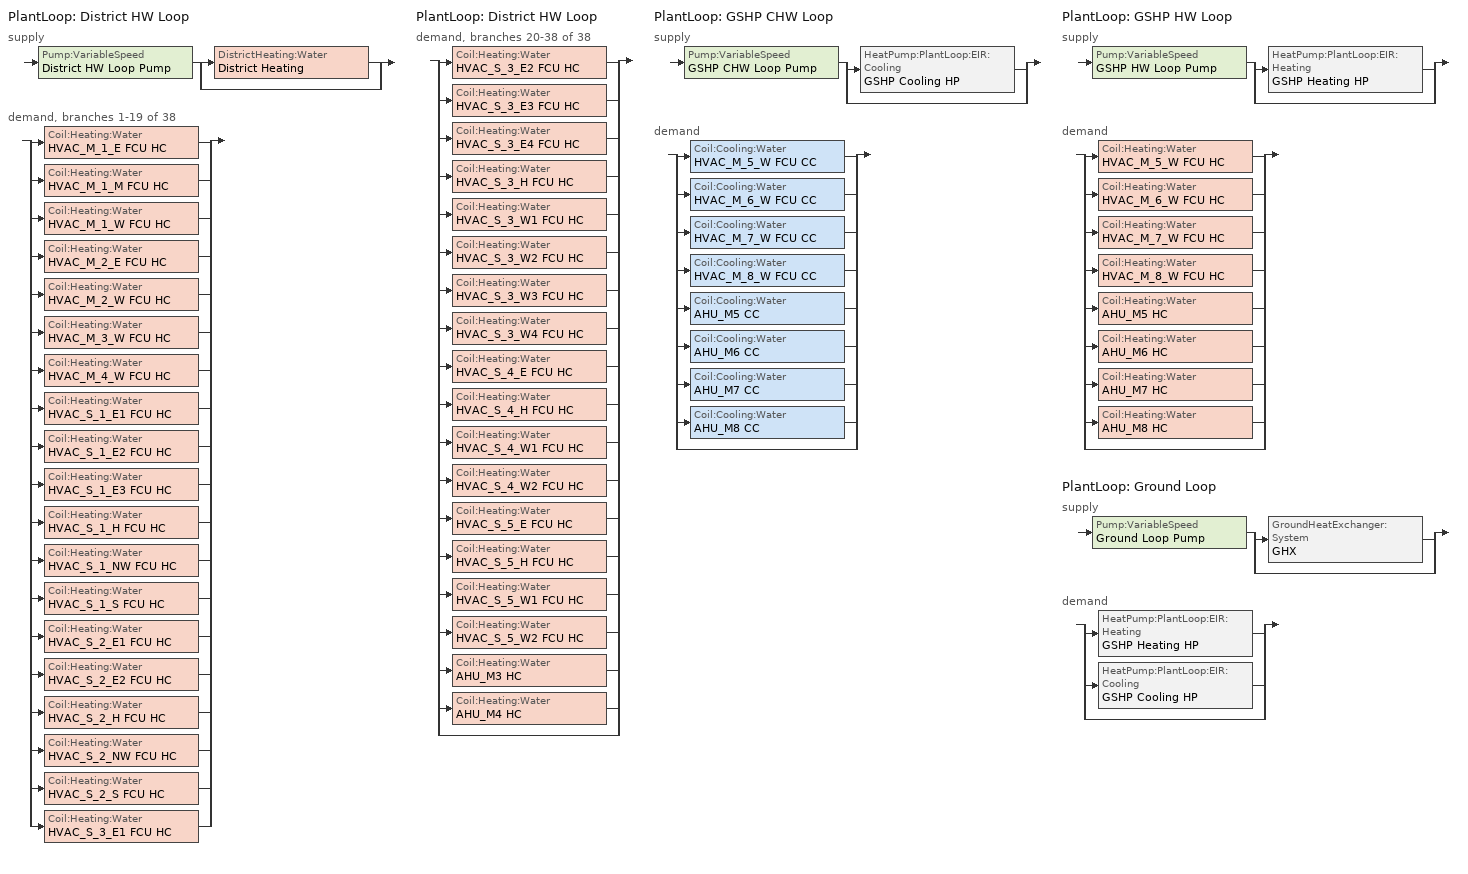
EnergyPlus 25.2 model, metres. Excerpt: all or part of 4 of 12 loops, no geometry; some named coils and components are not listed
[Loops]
PlantLoop 'District HW Loop'
 supply: Pump:VariableSpeed 'District HW Loop Pump' > split
  | DistrictHeating:Water 'District Heating'
  | bypass
 demand, branches 1-19 of 38: split
  | Coil:Heating:Water 'HVAC_M_1_E FCU HC'
  | Coil:Heating:Water 'HVAC_M_1_M FCU HC'
  | Coil:Heating:Water 'HVAC_M_1_W FCU HC'
  | Coil:Heating:Water 'HVAC_M_2_E FCU HC'
  | Coil:Heating:Water 'HVAC_M_2_W FCU HC'
  | Coil:Heating:Water 'HVAC_M_3_W FCU HC'
  | Coil:Heating:Water 'HVAC_M_4_W FCU HC'
  | Coil:Heating:Water 'HVAC_S_1_E1 FCU HC'
  | Coil:Heating:Water 'HVAC_S_1_E2 FCU HC'
  | Coil:Heating:Water 'HVAC_S_1_E3 FCU HC'
  | Coil:Heating:Water 'HVAC_S_1_H FCU HC'
  | Coil:Heating:Water 'HVAC_S_1_NW FCU HC'
  | Coil:Heating:Water 'HVAC_S_1_S FCU HC'
  | Coil:Heating:Water 'HVAC_S_2_E1 FCU HC'
  | Coil:Heating:Water 'HVAC_S_2_E2 FCU HC'
  | Coil:Heating:Water 'HVAC_S_2_H FCU HC'
  | Coil:Heating:Water 'HVAC_S_2_NW FCU HC'
  | Coil:Heating:Water 'HVAC_S_2_S FCU HC'
  | Coil:Heating:Water 'HVAC_S_3_E1 FCU HC'
PlantLoop 'District HW Loop'
 demand, branches 20-38 of 38: split
  | Coil:Heating:Water 'HVAC_S_3_E2 FCU HC'
  | Coil:Heating:Water 'HVAC_S_3_E3 FCU HC'
  | Coil:Heating:Water 'HVAC_S_3_E4 FCU HC'
  | Coil:Heating:Water 'HVAC_S_3_H FCU HC'
  | Coil:Heating:Water 'HVAC_S_3_W1 FCU HC'
  | Coil:Heating:Water 'HVAC_S_3_W2 FCU HC'
  | Coil:Heating:Water 'HVAC_S_3_W3 FCU HC'
  | Coil:Heating:Water 'HVAC_S_3_W4 FCU HC'
  | Coil:Heating:Water 'HVAC_S_4_E FCU HC'
  | Coil:Heating:Water 'HVAC_S_4_H FCU HC'
  | Coil:Heating:Water 'HVAC_S_4_W1 FCU HC'
  | Coil:Heating:Water 'HVAC_S_4_W2 FCU HC'
  | Coil:Heating:Water 'HVAC_S_5_E FCU HC'
  | Coil:Heating:Water 'HVAC_S_5_H FCU HC'
  | Coil:Heating:Water 'HVAC_S_5_W1 FCU HC'
  | Coil:Heating:Water 'HVAC_S_5_W2 FCU HC'
  | Coil:Heating:Water 'AHU_M3 HC'
  | Coil:Heating:Water 'AHU_M4 HC'
  | bypass
PlantLoop 'GSHP CHW Loop'
 supply: Pump:VariableSpeed 'GSHP CHW Loop Pump' > split
  | HeatPump:PlantLoop:EIR:Cooling 'GSHP Cooling HP'
  | bypass
 demand: split
  | Coil:Cooling:Water 'HVAC_M_5_W FCU CC'
  | Coil:Cooling:Water 'HVAC_M_6_W FCU CC'
  | Coil:Cooling:Water 'HVAC_M_7_W FCU CC'
  | Coil:Cooling:Water 'HVAC_M_8_W FCU CC'
  | Coil:Cooling:Water 'AHU_M5 CC'
  | Coil:Cooling:Water 'AHU_M6 CC'
  | Coil:Cooling:Water 'AHU_M7 CC'
  | Coil:Cooling:Water 'AHU_M8 CC'
  | bypass
PlantLoop 'GSHP HW Loop'
 supply: Pump:VariableSpeed 'GSHP HW Loop Pump' > split
  | HeatPump:PlantLoop:EIR:Heating 'GSHP Heating HP'
  | bypass
 demand: split
  | Coil:Heating:Water 'HVAC_M_5_W FCU HC'
  | Coil:Heating:Water 'HVAC_M_6_W FCU HC'
  | Coil:Heating:Water 'HVAC_M_7_W FCU HC'
  | Coil:Heating:Water 'HVAC_M_8_W FCU HC'
  | Coil:Heating:Water 'AHU_M5 HC'
  | Coil:Heating:Water 'AHU_M6 HC'
  | Coil:Heating:Water 'AHU_M7 HC'
  | Coil:Heating:Water 'AHU_M8 HC'
  | bypass
PlantLoop 'Ground Loop'
 supply: Pump:VariableSpeed 'Ground Loop Pump' > split
  | GroundHeatExchanger:System 'GHX'
  | bypass
 demand: split
  | HeatPump:PlantLoop:EIR:Heating 'GSHP Heating HP'
  | HeatPump:PlantLoop:EIR:Cooling 'GSHP Cooling HP'
  | bypass
[Coil:Cooling:Water] Availability schedule=Always On Discrete; Design air flow rate=Autosize; Design inlet air humidity ratio=Autosize; Design inlet air temperature=Autosize; Design inlet water temperature=Autosize; Design outlet air humidity ratio=Autosize; Design outlet air temperature=Autosize; Design water flow rate=Autosize; Heat exchanger configuration=CrossFlow; Type of analysis=SimpleAnalysis
HVAC_M_5_W FCU CC; HVAC_M_6_W FCU CC; HVAC_M_7_W FCU CC; HVAC_M_8_W FCU CC
[Coil:Heating:Water] Availability schedule=Always On Discrete; Maximum water flow rate=Autosize; Performance input method=UFactorTimesAreaAndDesignWaterFlowRate; Rated capacity=Autosize; Rated inlet air temperature=16.6; Rated inlet water temperature=82.2; Rated outlet air temperature=32.2; Rated outlet water temperature=71.1; Rated ratio for air and water convection=0.5; U factor times area value=Autosize
HVAC_M_1_E FCU HC; HVAC_M_1_M FCU HC; HVAC_M_1_W FCU HC; HVAC_M_2_E FCU HC; HVAC_M_2_W FCU HC; HVAC_M_3_W FCU HC; HVAC_M_4_W FCU HC; HVAC_M_5_W FCU HC; HVAC_M_6_W FCU HC; HVAC_M_7_W FCU HC; HVAC_M_8_W FCU HC; HVAC_S_1_E1 FCU HC; HVAC_S_1_E2 FCU HC; HVAC_S_1_E3 FCU HC; HVAC_S_1_H FCU HC; HVAC_S_1_NW FCU HC; HVAC_S_1_S FCU HC; HVAC_S_2_E1 FCU HC; HVAC_S_2_E2 FCU HC; HVAC_S_2_H FCU HC; HVAC_S_2_NW FCU HC; HVAC_S_2_S FCU HC; HVAC_S_3_E1 FCU HC; HVAC_S_3_E2 FCU HC; HVAC_S_3_E3 FCU HC; HVAC_S_3_E4 FCU HC; HVAC_S_3_H FCU HC; HVAC_S_3_W1 FCU HC; HVAC_S_3_W2 FCU HC; HVAC_S_3_W3 FCU HC; HVAC_S_3_W4 FCU HC; HVAC_S_4_E FCU HC; HVAC_S_4_H FCU HC; HVAC_S_4_W1 FCU HC; HVAC_S_4_W2 FCU HC; HVAC_S_5_E FCU HC; HVAC_S_5_H FCU HC; HVAC_S_5_W1 FCU HC; HVAC_S_5_W2 FCU HC
[DesignSpecification:OutdoorAir]
189.1-2009 - Office - OpenOffice - CZ4-8 Ventilation: Outdoor air flow air changes per hour=0; Outdoor air flow per person=0.00943895; Outdoor air flow per zone=0; Outdoor air flow per zone floor area=0; Outdoor air method=Sum
[DistrictHeating:Water]
District Heating: Nominal capacity=Autosize
[Fan:SystemModel] Availability schedule=Always On Discrete; Design electric power consumption=Autosize; Design maximum air flow rate=Autosize; Design pressure rise=75; Electric power minimum flow rate fraction=0; Fan total efficiency=0.7; Motor efficiency=0.9; Motor in air stream fraction=1; Speed control method=Discrete
HVAC_M_5_W FCU Fan; HVAC_M_6_W FCU Fan; HVAC_M_7_W FCU Fan; HVAC_M_8_W FCU Fan
[HeatPump:PlantLoop:EIR:Cooling]
GSHP Cooling HP: Capacity modifier function of temperature curve=GSHP Clg CapFT; Companion heat pump=GSHP Heating HP; Condenser type=WaterSource; Electric input to output ratio modifier function of part load ratio curve=GSHP EIRPLR; Electric input to output ratio modifier function of temperature curve=GSHP Clg EIRFT; Heat recovery reference flow rate=Autosize; Load side reference flow rate=Autosize; Reference capacity=Autosize; Reference coefficient of performance=5; Source side reference flow rate=Autosize
[HeatPump:PlantLoop:EIR:Heating]
GSHP Heating HP: Capacity modifier function of temperature curve=GSHP Htg CapFT; Companion heat pump=GSHP Cooling HP; Condenser type=WaterSource; Electric input to output ratio modifier function of part load ratio curve=GSHP EIRPLR; Electric input to output ratio modifier function of temperature curve=GSHP Htg EIRFT; Heat recovery reference flow rate=Autosize; Load side reference flow rate=Autosize; Reference capacity=Autosize; Reference coefficient of performance=4; Source side reference flow rate=Autosize
[PlantEquipmentList]
District HW Loop Equipment List: District Heating, DistrictHeating:Water
GSHP CHW Loop Equipment List: GSHP Cooling HP, HeatPump:PlantLoop:EIR:Cooling
GSHP HW Loop Equipment List: GSHP Heating HP, HeatPump:PlantLoop:EIR:Heating
Ground Loop Equipment List: GHX, GroundHeatExchanger:System
[PlantEquipmentOperation:CoolingLoad]
GSHP CHW Loop Operation: Load range 1 lower limit=0; Load range 1 upper limit=1000000000; Range 1 equipment list=GSHP CHW Loop Equipment List
[PlantEquipmentOperation:HeatingLoad] Load range 1 lower limit=0; Load range 1 upper limit=1000000000
Name | Range 1 equipment list
District HW Loop Operation | District HW Loop Equipment List
GSHP HW Loop Operation | GSHP HW Loop Equipment List
[PlantEquipmentOperation:Uncontrolled]
Ground Loop Operation: Equipment list=Ground Loop Equipment List
[PlantEquipmentOperationSchemes]
Name | Control scheme 1 | Control scheme 1 schedule
District HW Loop Operation Schemes | District HW Loop Operation | Always On Discrete
GSHP CHW Loop Operation Schemes | GSHP CHW Loop Operation | Cooling Season Sch
GSHP HW Loop Operation Schemes | GSHP HW Loop Operation | Heating Season Sch
Ground Loop Operation Schemes | Ground Loop Operation | Always On Discrete
[PlantLoop] Fluid type=Water; Load distribution scheme=Optimal; Maximum loop flow rate=Autosize; Maximum loop temperature=100; Minimum loop flow rate=0; Plant loop volume=Autocalculate
Name | Minimum loop temperature | Plant equipment operation scheme
District HW Loop | -10 | District HW Loop Operation Schemes
GSHP CHW Loop | 5 | GSHP CHW Loop Operation Schemes
GSHP HW Loop | -10 | GSHP HW Loop Operation Schemes
Ground Loop | 0 | Ground Loop Operation Schemes
[Pump:VariableSpeed] Design maximum flow rate=Autosize; Design minimum flow rate=0; Design power consumption=Autosize; Design pump head=179352; Fraction of motor inefficiencies to fluid stream=0; Motor efficiency=0.9; Pump control type=Intermittent; Coefficient 1 of the part load performance curve=0; Coefficient 2 of the part load performance curve=1; Coefficient 3 of the part load performance curve=0; Coefficient 4 of the part load performance curve=0
District HW Loop Pump; GSHP CHW Loop Pump; GSHP HW Loop Pump; Ground Loop Pump
[SetpointManager:Scheduled] Control variable=Temperature
Name | Schedule | Setpoint node or nodelist
District HW Loop Setpoint Manager | District HW Temp Sch | District HW Loop Supply Outlet
GSHP CHW Loop Setpoint Manager | CHW Temp Sch | GSHP CHW Loop Supply Outlet
GSHP HW Loop Setpoint Manager | GSHP HW Temp Sch | GSHP HW Loop Supply Outlet
Ground Loop Setpoint Manager | Ground Loop Temp Sch | Ground Loop Supply Outlet
[Sizing:Plant]
Name | Design loop exit temperature | Loop design temperature difference | Loop type
GSHP HW Loop | 45 | 5 | Heating
GSHP CHW Loop | 7 | 5 | Cooling
District HW Loop | 80 | 20 | Heating
Ground Loop | 20 | 5 | Condenser
[Sizing:Zone] Cooling design air flow method=DesignDay; Cooling design air flow rate=0; Cooling minimum air flow=0; Cooling minimum air flow fraction=0; Cooling minimum air flow per zone floor area=0.000762; Design specification outdoor air object=189.1-2009 - Office - OpenOffice - CZ4-8 Ventilation; Heating design air flow method=DesignDay; Heating design air flow rate=0; Heating maximum air flow=0.141576; Heating maximum air flow fraction=0.3; Heating maximum air flow per zone floor area=0.002032; Zone cooling design supply air humidity ratio=0.0085; Zone cooling design supply air temperature=14; Zone cooling design supply air temperature difference=11.11; Zone cooling design supply air temperature input method=SupplyAirTemperature; Zone heating design supply air humidity ratio=0.008; Zone heating design supply air temperature=45; Zone heating design supply air temperature difference=11.11; Zone heating design supply air temperature input method=SupplyAirTemperature
HVAC_M_5_W; HVAC_M_6_W; HVAC_M_7_W; HVAC_M_8_W
[ThermostatSetpoint:DualSetpoint]
Office Dual Setpoint: Cooling setpoint temperature schedule=Large Office ClgSetp; Heating setpoint temperature schedule=Large Office HtgSetp
[ZoneControl:Thermostat] Control 1=Office Dual Setpoint; Control type schedule=Dual Setpoint Control Type Sch
Name | Zone or zonelist
HVAC_M_5_W Thermostat | HVAC_M_5_W
HVAC_M_6_W Thermostat | HVAC_M_6_W
HVAC_M_7_W Thermostat | HVAC_M_7_W
HVAC_M_8_W Thermostat | HVAC_M_8_W
[Zone equipment]
HVAC_M_5_W: HVAC_M_5_W FCU
HVAC_M_6_W: HVAC_M_6_W FCU
HVAC_M_7_W: HVAC_M_7_W FCU
HVAC_M_8_W: HVAC_M_8_W FCU
[ZoneHVAC:FourPipeFanCoil] Availability schedule=Always On Discrete; Capacity control method=CyclingFan; Cooling convergence tolerance=0.001; Heating convergence tolerance=0.001; Low speed supply air flow ratio=0.33; Maximum cold water flow rate=Autosize; Maximum hot water flow rate=Autosize; Maximum outdoor air flow rate=Autosize; Maximum supply air flow rate=Autosize; Medium speed supply air flow ratio=0.66; Minimum cold water flow rate=0; Minimum hot water flow rate=0
Name | Cooling coil | Heating coil | Supply air fan
HVAC_M_5_W FCU | HVAC_M_5_W FCU CC | HVAC_M_5_W FCU HC | HVAC_M_5_W FCU Fan
HVAC_M_6_W FCU | HVAC_M_6_W FCU CC | HVAC_M_6_W FCU HC | HVAC_M_6_W FCU Fan
HVAC_M_7_W FCU | HVAC_M_7_W FCU CC | HVAC_M_7_W FCU HC | HVAC_M_7_W FCU Fan
HVAC_M_8_W FCU | HVAC_M_8_W FCU CC | HVAC_M_8_W FCU HC | HVAC_M_8_W FCU Fan
[Curve:QuadLinear] Maximum value of x=40; Maximum value of y=100; Maximum value of z=100; Minimum value of y=0; Minimum value of z=0; Coefficient5 z=0
Name | Maximum value of w | Minimum value of w | Minimum value of x | Coefficient1 constant | Coefficient2 w | Coefficient3 x | Coefficient4 y
GSHP Clg CapFT | 15 | 4 | 5 | 1 | -0.01 | 0.005 | 0
GSHP Clg EIRFT | 15 | 4 | 5 | 0.8 | 0.005 | 0.005 | 0
GSHP Htg CapFT | 60 | 30 | -5 | 0.8 | -0.004 | 0.012 | 0.02
GSHP Htg EIRFT | 60 | 30 | -5 | 0.5 | 0.01 | -0.002 | 0
[Curve:Quadratic]
GSHP EIRPLR: Maximum value of x=1; Minimum value of x=0; Coefficient1 constant=0; Coefficient2 x=1; Coefficient3 x 2=0
[Schedule:Compact]
Cooling Season Sch: Through: 4/30, For: AllDays, Until: 24:00, 0, Through: 9/30, For: AllDays, Until: 24:00, 1, Through: 12/31, For: AllDays, Until: 24:00, 0
Heating Season Sch: Through: 4/30, For: AllDays, Until: 24:00, 1, Through: 9/30, For: AllDays, Until: 24:00, 0, Through: 12/31, For: AllDays, Until: 24:00, 1
[Schedule:Constant]
Name | Hourly value
Always On Discrete | 1
CHW Temp Sch | 7
District HW Temp Sch | 80
Dual Setpoint Control Type Sch | 4
GSHP HW Temp Sch | 45
Ground Loop Temp Sch | 20
[Schedule:Day:Interval]
Large Office ClgSetp Default Schedule; Large Office ClgSetp Summer Design Day: 06:00, 26.7, 22:00, 24, 24:00, 26.7, No
Large Office ClgSetp Rule 1 Day Schedule; Large Office ClgSetp Winter Design Day: 24:00, 26.7, No
Large Office ClgSetp Rule 2 Day Schedule: 06:00, 26.7, 18:00, 24, 24:00, 26.7, No
Large Office HtgSetp Default Schedule: 06:00, 15.6, 22:00, 21, 24:00, 15.6, No
Large Office HtgSetp Rule 1 Day Schedule; Large Office HtgSetp Summer Design Day: 24:00, 15.6, No
Large Office HtgSetp Rule 2 Day Schedule: 06:00, 15.6, 18:00, 21, 24:00, 15.6, No
Large Office HtgSetp Winter Design Day: 24:00, 21, No
[Schedule:Week:Daily]
Large Office ClgSetp Week Rule - Jan1-Dec31: Large Office ClgSetp Rule 1 Day Schedule, Large Office ClgSetp Default Schedule, Large Office ClgSetp Default Schedule, Large Office ClgSetp Default Schedule, Large Office ClgSetp Default Schedule, Large Office ClgSetp Default Schedule, Large Office ClgSetp Rule 2 Day Schedule, Large Office ClgSetp Default Schedule, Large Office ClgSetp Summer Design Day, Large Office ClgSetp Winter Design Day, Large Office ClgSetp Default Schedule, Large Office ClgSetp Default Schedule
Large Office HtgSetp Week Rule - Jan1-Dec31: Large Office HtgSetp Rule 1 Day Schedule, Large Office HtgSetp Default Schedule, Large Office HtgSetp Default Schedule, Large Office HtgSetp Default Schedule, Large Office HtgSetp Default Schedule, Large Office HtgSetp Default Schedule, Large Office HtgSetp Rule 2 Day Schedule, Large Office HtgSetp Default Schedule, Large Office HtgSetp Summer Design Day, Large Office HtgSetp Winter Design Day, Large Office HtgSetp Default Schedule, Large Office HtgSetp Default Schedule
[Schedule:Year]
Large Office ClgSetp: Large Office ClgSetp Week Rule - Jan1-Dec31, 1, 1, 12, 31
Large Office HtgSetp: Large Office HtgSetp Week Rule - Jan1-Dec31, 1, 1, 12, 31
